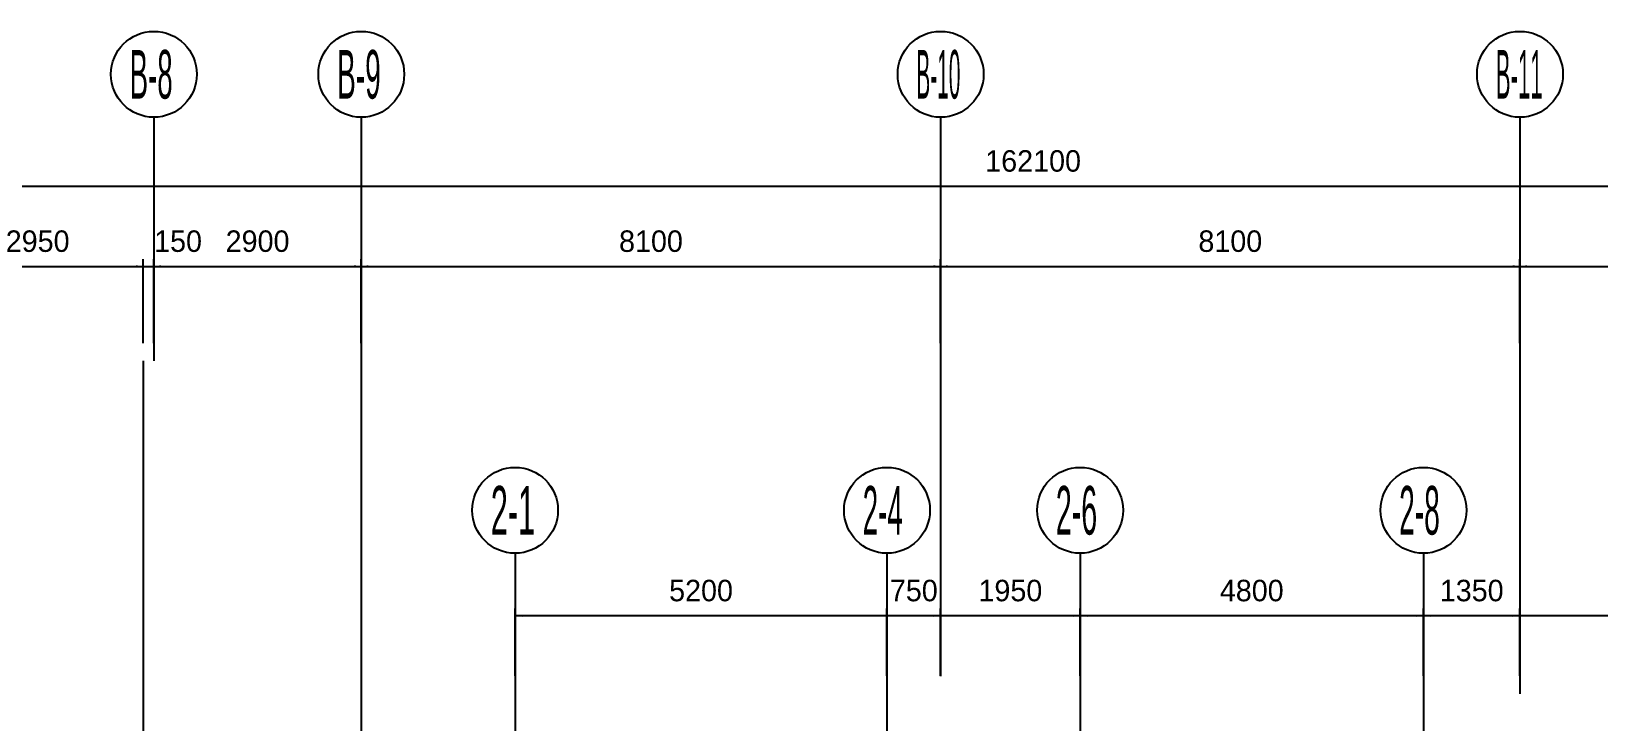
# Model space of a CAD drawing. Extents: x 19107 to 699106, y -67310 to 245688.
# Drawn here: x 534145 to 556058, y 233873 to 243519 of the extents above; entities that cross this region are included whole.
import ezdxf

# ---------------------------------------------------------------- set-up
doc = ezdxf.new("R2010")
doc.units = 0
doc.header["$LTSCALE"] = 100
doc.header["$MEASUREMENT"] = 0
doc.layers.add('DOTE', color=253, linetype='Continuous')
doc.layers.add('L-AXIS', color=3, linetype='Continuous')
doc.styles.add('hztxt', font='hztxt')
doc.dimstyles.get("Standard").update_dxf_attribs({"dimtxt": 300, "dimasz": 100, "dimexe": 100, "dimexo": 250, "dimgap": 100, "dimtad": 0, "dimtoh": 1, "dimdec": 0, "dimdsep": 46, "dimcen": 0.09, "dimclrt": 7, "dimadec": 0, "dimazin": 0, "dimtfac": 1, "dimtdec": 4, "dimtofl": 0, "dimtmove": 0, "dimatfit": 3, "dimfxl": 1, "dimtolj": 1, "dimtzin": 0, "dimarcsym": 0})

# ---------------------------------------------------------------- blocks, each defined once
blk = doc.blocks.new('*D493')
at = {"layer": 'L-AXIS', "color": 0, "linetype": 'ByBlock', "lineweight": -2}
for p, q in [((494858, 239398), (494858, 241456)), ((494858, 241356), (656958, 241356)), ((656958, 239398), (656958, 241456))]:
    blk.add_line(p, q, dxfattribs=at)
for points in [[(494858, 241356), (494958, 241372), (494958, 241339)], [(656958, 241356), (656858, 241339), (656858, 241372)]]:
    blk.add_solid(points, dxfattribs=at)
at = {"layer": 'L-AXIS', "color": 7, "linetype": 'Continuous', "lineweight": -2, "insert": (548151, 241706), "char_height": 300, "width": 1106.67, "attachment_point": 5, "style": 'hztxt'}
blk.add_mtext('162100', dxfattribs=at)
blk = doc.blocks.new('*D3249')
at = {"layer": 'L-AXIS', "color": 0, "linetype": 'ByBlock', "lineweight": -2}
for p, q in [((538758, 239163), (538758, 240335)), ((538758, 240235), (546858, 240235)), ((546858, 239163), (546858, 240335))]:
    blk.add_line(p, q, dxfattribs=at)
for points in [[(538758, 240235), (538858, 240251), (538858, 240218)], [(546858, 240235), (546758, 240218), (546758, 240251)]]:
    blk.add_solid(points, dxfattribs=at)
at = {"layer": 'L-AXIS', "color": 7, "linetype": 'Continuous', "lineweight": -2, "insert": (542808, 240585), "char_height": 300, "width": 775, "attachment_point": 5, "style": 'hztxt'}
blk.add_mtext('8100', dxfattribs=at)
blk = doc.blocks.new('_AXISO')
blk.add_circle((0, 0), 0.5)
blk = doc.blocks.new('*D5308')
at = {"layer": 'L-AXIS', "color": 0, "linetype": 'ByBlock', "lineweight": -2}
for p, q in [((532758, 239163), (532758, 240335)), ((532758, 240235), (535708, 240235)), ((535708, 239163), (535708, 240335))]:
    blk.add_line(p, q, dxfattribs=at)
for points in [[(532758, 240235), (532858, 240251), (532858, 240218)], [(535708, 240235), (535608, 240218), (535608, 240251)]]:
    blk.add_solid(points, dxfattribs=at)
at = {"layer": 'L-AXIS', "color": 7, "linetype": 'Continuous', "lineweight": -2, "insert": (534233, 240585), "char_height": 300, "width": 775, "attachment_point": 5, "style": 'hztxt'}
blk.add_mtext('2950', dxfattribs=at)
blk = doc.blocks.new('*D3585')
at = {"layer": 'L-AXIS', "color": 0, "linetype": 'ByBlock', "lineweight": -2}
for p, q in [((535858, 239163), (535858, 240335)), ((535858, 240235), (538758, 240235)), ((538758, 239163), (538758, 240335))]:
    blk.add_line(p, q, dxfattribs=at)
for points in [[(535858, 240235), (535958, 240251), (535958, 240218)], [(538758, 240235), (538658, 240218), (538658, 240251)]]:
    blk.add_solid(points, dxfattribs=at)
at = {"layer": 'L-AXIS', "color": 7, "linetype": 'Continuous', "lineweight": -2, "insert": (537308, 240585), "char_height": 300, "width": 775, "attachment_point": 5, "style": 'hztxt'}
blk.add_mtext('2900', dxfattribs=at)
blk = doc.blocks.new('*D3222')
at = {"layer": 'L-AXIS', "color": 0, "linetype": 'ByBlock', "lineweight": -2}
for p, q in [((535508, 240235), (536058, 240235)), ((535708, 239163), (535708, 240335)), ((535858, 239163), (535858, 240335))]:
    blk.add_line(p, q, dxfattribs=at)
for points in [[(535708, 240235), (535608, 240218), (535608, 240251)], [(535858, 240235), (535958, 240251), (535958, 240218)]]:
    blk.add_solid(points, dxfattribs=at)
at = {"layer": 'L-AXIS', "color": 7, "linetype": 'Continuous', "lineweight": -2, "insert": (536196, 240585), "char_height": 300, "width": 476.67, "attachment_point": 5, "style": 'hztxt'}
blk.add_mtext('150', dxfattribs=at)
blk = doc.blocks.new('*D4183')
at = {"layer": 'L-AXIS', "color": 0, "linetype": 'ByBlock', "lineweight": -2}
for p, q in [((553608, 234511), (553608, 235453)), ((554958, 235353), (553608, 235353)), ((554958, 234511), (554958, 235453))]:
    blk.add_line(p, q, dxfattribs=at)
for points in [[(553608, 235353), (553708, 235370), (553708, 235337)], [(554958, 235353), (554858, 235337), (554858, 235370)]]:
    blk.add_solid(points, dxfattribs=at)
at = {"layer": 'L-AXIS', "color": 7, "linetype": 'Continuous', "lineweight": -2, "insert": (554283, 235703), "char_height": 300, "width": 690, "attachment_point": 5, "style": 'hztxt'}
blk.add_mtext('1350', dxfattribs=at)
blk = doc.blocks.new('*D4485')
at = {"layer": 'L-AXIS', "color": 0, "linetype": 'ByBlock', "lineweight": -2}
for p, q in [((554958, 234511), (554958, 235453)), ((558308, 235353), (554958, 235353)), ((558308, 234511), (558308, 235453))]:
    blk.add_line(p, q, dxfattribs=at)
for points in [[(554958, 235353), (555058, 235370), (555058, 235337)], [(558308, 235353), (558208, 235337), (558208, 235370)]]:
    blk.add_solid(points, dxfattribs=at)
at = {"layer": 'L-AXIS', "color": 7, "linetype": 'Continuous', "lineweight": -2, "insert": (556633, 235703), "char_height": 300, "width": 780, "attachment_point": 5, "style": 'hztxt'}
blk.add_mtext('3350', dxfattribs=at)
blk = doc.blocks.new('*D1759')
at = {"layer": 'L-AXIS', "color": 0, "linetype": 'ByBlock', "lineweight": -2}
for p, q in [((546858, 234511), (546858, 235453)), ((548808, 235353), (546858, 235353)), ((548808, 234511), (548808, 235453))]:
    blk.add_line(p, q, dxfattribs=at)
for points in [[(546858, 235353), (546958, 235370), (546958, 235337)], [(548808, 235353), (548708, 235337), (548708, 235370)]]:
    blk.add_solid(points, dxfattribs=at)
at = {"layer": 'L-AXIS', "color": 7, "linetype": 'Continuous', "lineweight": -2, "insert": (547833, 235703), "char_height": 300, "width": 685, "attachment_point": 5, "style": 'hztxt'}
blk.add_mtext('1950', dxfattribs=at)
blk = doc.blocks.new('*D1377')
at = {"layer": 'L-AXIS', "color": 0, "linetype": 'ByBlock', "lineweight": -2}
for p, q in [((540908, 234511), (540908, 235453)), ((546108, 235353), (540908, 235353)), ((546108, 234511), (546108, 235453))]:
    blk.add_line(p, q, dxfattribs=at)
for points in [[(540908, 235353), (541008, 235370), (541008, 235337)], [(546108, 235353), (546008, 235337), (546008, 235370)]]:
    blk.add_solid(points, dxfattribs=at)
at = {"layer": 'L-AXIS', "color": 7, "linetype": 'Continuous', "lineweight": -2, "insert": (543508, 235703), "char_height": 300, "width": 780, "attachment_point": 5, "style": 'hztxt'}
blk.add_mtext('5200', dxfattribs=at)
blk = doc.blocks.new('*D5011')
at = {"layer": 'L-AXIS', "color": 0, "linetype": 'ByBlock', "lineweight": -2}
for p, q in [((546108, 234511), (546108, 235453)), ((546858, 235353), (546108, 235353)), ((546858, 234511), (546858, 235453))]:
    blk.add_line(p, q, dxfattribs=at)
for points in [[(546108, 235353), (546208, 235370), (546208, 235337)], [(546858, 235353), (546758, 235337), (546758, 235370)]]:
    blk.add_solid(points, dxfattribs=at)
at = {"layer": 'L-AXIS', "color": 7, "linetype": 'Continuous', "lineweight": -2, "insert": (546483, 235703), "char_height": 300, "width": 566.67, "attachment_point": 5, "style": 'hztxt'}
blk.add_mtext('750', dxfattribs=at)
blk = doc.blocks.new('*D4636')
at = {"layer": 'L-AXIS', "color": 0, "linetype": 'ByBlock', "lineweight": -2}
for p, q in [((548808, 234511), (548808, 235453)), ((553608, 235353), (548808, 235353)), ((553608, 234511), (553608, 235453))]:
    blk.add_line(p, q, dxfattribs=at)
for points in [[(548808, 235353), (548908, 235370), (548908, 235337)], [(553608, 235353), (553508, 235337), (553508, 235370)]]:
    blk.add_solid(points, dxfattribs=at)
at = {"layer": 'L-AXIS', "color": 7, "linetype": 'Continuous', "lineweight": -2, "insert": (551208, 235703), "char_height": 300, "width": 790, "attachment_point": 5, "style": 'hztxt'}
blk.add_mtext('4800', dxfattribs=at)
blk = doc.blocks.new('*D5274')
at = {"layer": 'L-AXIS', "color": 0, "linetype": 'ByBlock', "lineweight": -2}
for p, q in [((554958, 239163), (554958, 240335)), ((554958, 240235), (563058, 240235)), ((563058, 239163), (563058, 240335))]:
    blk.add_line(p, q, dxfattribs=at)
for points in [[(554958, 240235), (555058, 240251), (555058, 240218)], [(563058, 240235), (562958, 240218), (562958, 240251)]]:
    blk.add_solid(points, dxfattribs=at)
at = {"layer": 'L-AXIS', "color": 7, "linetype": 'Continuous', "lineweight": -2, "insert": (559008, 240585), "char_height": 300, "width": 775, "attachment_point": 5, "style": 'hztxt'}
blk.add_mtext('8100', dxfattribs=at)
blk = doc.blocks.new('*D4907')
at = {"layer": 'L-AXIS', "color": 0, "linetype": 'ByBlock', "lineweight": -2}
for p, q in [((546858, 239163), (546858, 240335)), ((546858, 240235), (554958, 240235)), ((554958, 239163), (554958, 240335))]:
    blk.add_line(p, q, dxfattribs=at)
for points in [[(546858, 240235), (546958, 240251), (546958, 240218)], [(554958, 240235), (554858, 240218), (554858, 240251)]]:
    blk.add_solid(points, dxfattribs=at)
at = {"layer": 'L-AXIS', "color": 7, "linetype": 'Continuous', "lineweight": -2, "insert": (550908, 240585), "char_height": 300, "width": 775, "attachment_point": 5, "style": 'hztxt'}
blk.add_mtext('8100', dxfattribs=at)

msp = doc.modelspace()

# ---------------------------------------------------------------- linework, layer by layer
at = {"layer": 'DOTE'}
for p, q in [((535708.1, 238913.1), (535708.1, 218537.9)), ((538758.1, 238913.1), (538758.1, 94087.9)), ((546858.1, 238913.1), (546858.1, 234510.7)), ((554958.1, 238913.1), (554958.1, 234260.7)), ((540908.1, 234260.7), (540908.1, 210429.3)), ((546108.1, 234260.7), (546108.1, 227437.9)), ((548808.1, 234260.7), (548808.1, 227437.9)), ((553608.1, 234260.7), (553608.1, 223037.9))]:
    msp.add_line(p, q, dxfattribs=at)
at = {"layer": 'L-AXIS'}
for p, q in [((535858.1, 242318.6), (535858.1, 238913.1)), ((538758.1, 242318.6), (538758.1, 238913.1)), ((546858.1, 242318.6), (546858.1, 238913.1)), ((546858.1, 242318.6), (546858.1, 238913.1)), ((554958.1, 242318.6), (554958.1, 238913.1)), ((554958.1, 242318.6), (554958.1, 238913.1)), ((554958.1, 242318.6), (554958.1, 238913.1)), ((540908.1, 236226.3), (540908.1, 234260.7)), ((546108.1, 236226.3), (546108.1, 234260.7)), ((548808.1, 236226.3), (548808.1, 234260.7)), ((553608.1, 236226.3), (553608.1, 234260.7))]:
    msp.add_line(p, q, dxfattribs=at)

# ---------------------------------------------------------------- block references
ref = msp.add_blockref('_AXISO', (535858.1, 242918.6), dxfattribs=dict(at, xscale=1199.999999999997, yscale=1200, rotation=359.9996457873818))
ref.add_attrib('A', 'B-8', (535518.7, 242579.2), dxfattribs={"height": 678.82, "style": 'hztxt', "width": 0.42623})
ref = msp.add_blockref('_AXISO', (538758.1, 242918.6), dxfattribs=dict(at, xscale=1199.999999999997, yscale=1200, rotation=359.9996457873818))
ref.add_attrib('A', 'B-9', (538418.7, 242579.2), dxfattribs={"height": 678.82, "style": 'hztxt', "width": 0.433333})
ref = msp.add_blockref('_AXISO', (546858.1, 242918.6), dxfattribs=dict(at, xscale=1199.999999999997, yscale=1200, rotation=359.9996457873818))
ref.add_attrib('A', 'B-10', (546518.7, 242579.2), dxfattribs={"height": 678.82, "style": 'hztxt', "width": 0.320988})
ref = msp.add_blockref('_AXISO', (554958.1, 242918.6), dxfattribs=dict(at, xscale=1199.999999999997, yscale=1200, rotation=359.9996457873818))
ref.add_attrib('A', 'B-11', (554618.7, 242579.2), dxfattribs={"height": 678.82, "style": 'hztxt', "width": 0.342105})
ref = msp.add_blockref('_AXISO', (540908, 236826.3), dxfattribs=dict(at, xscale=1199.999999999997, yscale=1200, rotation=359.9996457873818))
ref.add_attrib('A', '2-1', (540568.6, 236486.9), dxfattribs={"height": 678.82, "style": 'hztxt', "width": 0.472727})
ref = msp.add_blockref('_AXISO', (546108, 236826.3), dxfattribs=dict(at, xscale=1199.999999999997, yscale=1200, rotation=359.9996457873818))
ref.add_attrib('A', '2-4', (545768.6, 236486.9), dxfattribs={"height": 678.82, "style": 'hztxt', "width": 0.42623})
ref = msp.add_blockref('_AXISO', (548808, 236826.3), dxfattribs=dict(at, xscale=1199.999999999997, yscale=1200, rotation=359.9996457873818))
ref.add_attrib('A', '2-6', (548468.6, 236486.9), dxfattribs={"height": 678.82, "style": 'hztxt', "width": 0.440678})
ref = msp.add_blockref('_AXISO', (553608.1, 236826.3), dxfattribs=dict(at, xscale=1199.999999999997, yscale=1200, rotation=359.9996457873818))
ref.add_attrib('A', '2-8', (553268.7, 236486.9), dxfattribs={"height": 678.82, "style": 'hztxt', "width": 0.433333})

# ---------------------------------------------------------------- dimensions: what is measured, and where the dimension line sits
for base, p1, p2, picture, middle in [((656958.1, 241355.5), (494858.1, 239148.3), (656958.1, 239148.3), '*D493', (548150.6, 241705.5)), ((535708.1, 240234.6), (532758.1, 238913.1), (535708.1, 238913.1), '*D5308', (534233.1, 240584.6)), ((535858.1, 240234.6), (535708.1, 238913.1), (535858.1, 238913.1), '*D3222', (535783.1, 240584.6)), ((538758.1, 240234.6), (535858.1, 238913.1), (538758.1, 238913.1), '*D3585', (537308.1, 240584.6)), ((546858.1, 240234.6), (538758.1, 238913.1), (546858.1, 238913.1), '*D3249', (542808.1, 240584.6)), ((554958.1, 240234.6), (546858.1, 238913.1), (554958.1, 238913.1), '*D4907', (550908.1, 240584.6)), ((563058.1, 240234.6), (554958.1, 238913.1), (563058.1, 238913.1), '*D5274', (559008.1, 240584.6))]:
    dim = msp.add_linear_dim(base=base, p1=p1, p2=p2, dimstyle='Standard', dxfattribs=at)
    dim.commit()
    dim.dimension.update_dxf_attribs({"geometry": picture, "text_midpoint": middle})
for base, p1, p2, picture, middle in [((540908.1, 235353.2), (546108.1, 234260.7), (540908.1, 234260.7), '*D1377', (543508.1, 235703.2)), ((546108.1, 235353.2), (546858.1, 234260.7), (546108.1, 234260.7), '*D5011', (546483.1, 235703.2)), ((546858.1, 235353.2), (548808.1, 234260.7), (546858.1, 234260.7), '*D1759', (547833.1, 235703.2)), ((548808.1, 235353.2), (553608.1, 234260.7), (548808.1, 234260.7), '*D4636', (551208.1, 235703.2)), ((553608.1, 235353.2), (554958.1, 234260.7), (553608.1, 234260.7), '*D4183', (554283.1, 235703.2)), ((554958.1, 235353.2), (558308.1, 234260.7), (554958.1, 234260.7), '*D4485', (556633.1, 235703.2))]:
    dim = msp.add_linear_dim(base=base, p1=p1, p2=p2, angle=180, dimstyle='Standard', dxfattribs=at)
    dim.commit()
    dim.dimension.update_dxf_attribs({"geometry": picture, "text_midpoint": middle})

doc.saveas('drawing.dxf')
